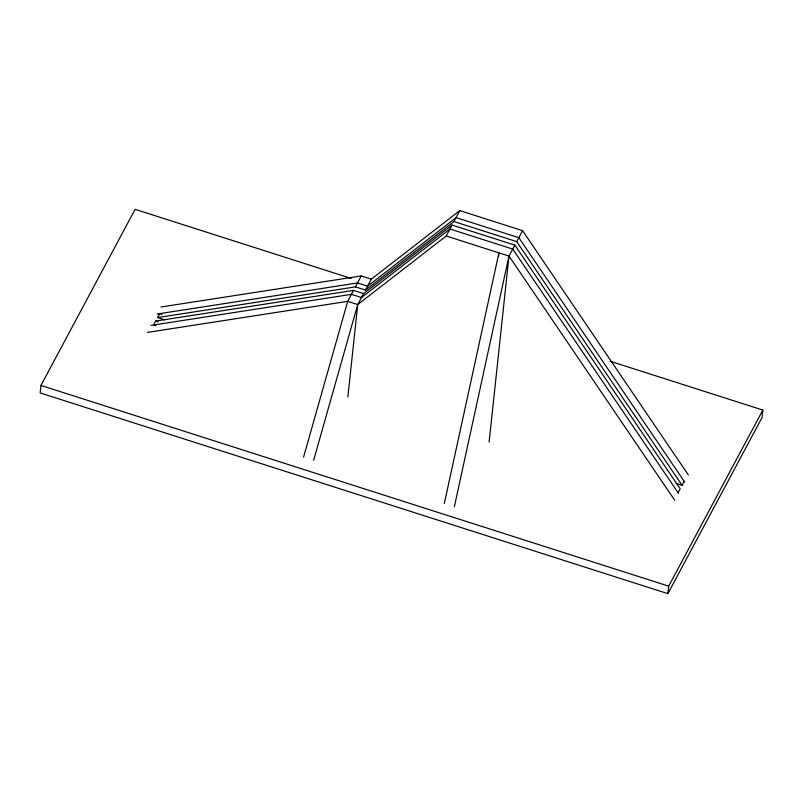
<?xml version="1.0" encoding="UTF-8"?>
<svg xmlns="http://www.w3.org/2000/svg" width="803" height="803" viewBox="0 0 803 803"><rect width="100%" height="100%" fill="white"/><g stroke="black" fill="none" stroke-linecap="round" stroke-linejoin="round"><path stroke-width="1.2" d="M351.122 278.41L135.105 209.332L40.953 385.44L40.15 392.928L667.895 593.668L762.047 417.56L762.85 410.072L610.089 361.22M347.86 396.983L357.736 304.558L363.588 293.607L452.069 225.051L514.843 245.126L680.201 488.796L678.093 492.741M498.543 256.589L498.944 252.865L444.33 503.421M489.107 442.132L508.992 256.077L514.843 245.126M667.895 593.668L668.698 586.17L762.85 410.072M454.378 506.633L508.992 256.077L446.217 236.002L357.736 304.558L313.622 460.32M303.574 457.108L347.689 301.346L353.551 290.395L363.588 293.607M353.551 290.395L155.692 321.07L153.584 325.014L155.973 325.777M164.725 319.865L157.559 317.566L159.667 313.632L162.055 314.395M157.559 317.566L355.418 286.892L361.28 275.941L371.317 279.153L459.798 210.597L522.572 230.672L688.342 474.954M355.418 286.892L365.465 290.104L371.317 279.153M446.217 236.002L452.069 225.051M365.465 290.104L453.946 221.548L459.798 210.597M684.186 481.358L682.078 485.293L516.72 241.623L522.572 230.672M161.001 306.997L361.28 275.941M157.258 314.003L357.526 282.957L367.573 286.169L456.054 217.603L518.828 237.678L684.598 481.961M151.165 325.386L351.443 294.34L361.48 297.552L449.961 228.996L512.736 249.071L678.505 493.343M147.421 332.402L347.689 301.346L357.736 304.558M453.946 221.548L516.72 241.623M676.106 483.386L682.078 485.293M155.692 321.07L158.081 321.842M40.953 385.44L668.698 586.17M508.992 256.077L674.761 500.359"/></g></svg>
